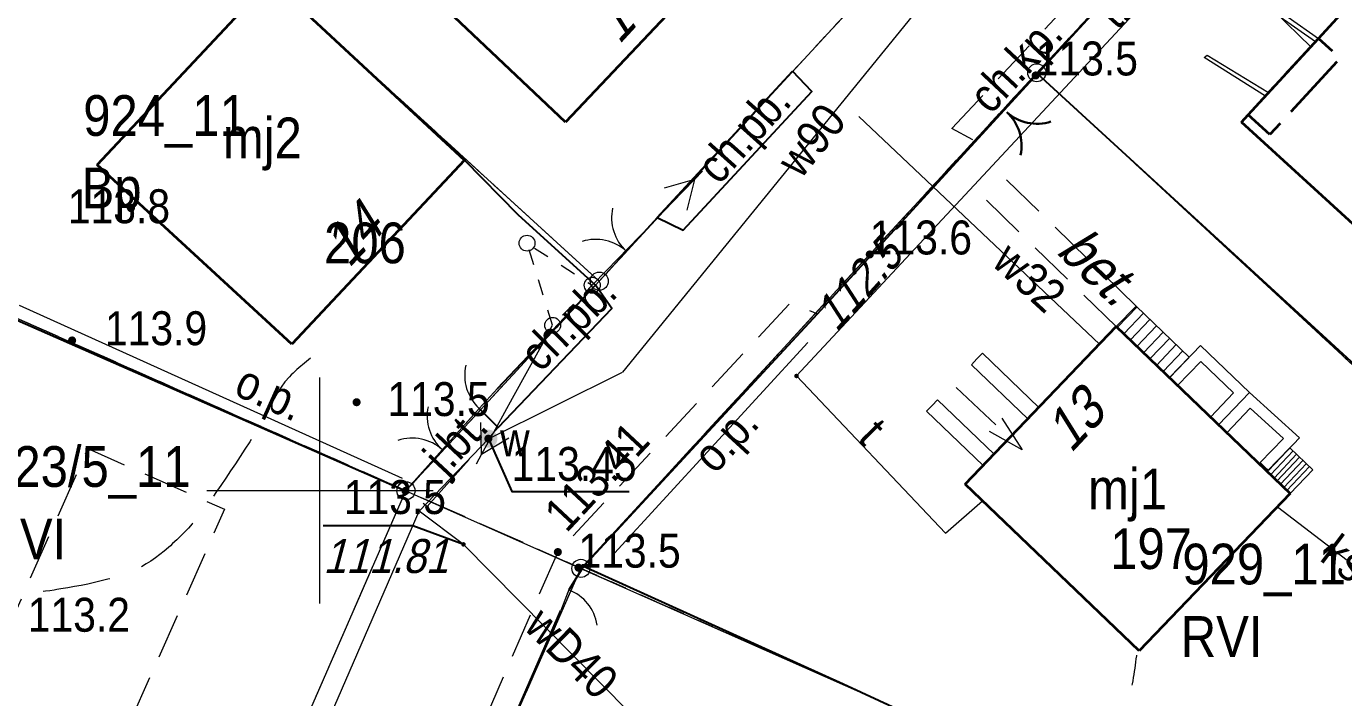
# Model space of a CAD drawing. Extents: x 6512885 to 6513481, y 5959590 to 5960000.
# Drawn here: x 6513087 to 6513145.2, y 5959690.8 to 5959720.5 of the extents above; entities that cross this region are included whole.
import ezdxf
from ezdxf.enums import TextEntityAlignment as Align

# ---------------------------------------------------------------- set-up
doc = ezdxf.new("R2010")
doc.units = 0
doc.header["$MEASUREMENT"] = 0
for name, pattern in [('0.7_0.7', [1.4, 0.7, -0.7]), ('2.0_1.0', [3, 2, -1]), ('217-1000', [2.8, 2.1, -0.7]), ('218-1000', [1.4, 0.7, -0.7]), ('219-1000', [0]), ('3.0_1.5', [4.5, 3, -1.5]), ('ktok02-1000', [0]), ('ktok04-1000', [0]), ('mz3.0_0.7', [3.7, 3, -0.7]), ('mz3.0_1.0', [4, 3, -1])]:
    doc.linetypes.add(name, pattern=pattern)
doc.layers.get('0').update_dxf_attribs({"color": 2, "linetype": 'CONTINUOUS', "lineweight": 5})
for name, color, linetype in [('202-Punkt graniczny stabilizowany trwale', 7, 'CONTINUOUS'), ('210-Oznaczenie użytku', 7, 'CONTINUOUS'), ('211-Nr działki', 7, 'CONTINUOUS'), ('217-Granica konturu klasyfikcyjnego', 7, 'CONTINUOUS'), ('218-Granica użytku', 7, 'CONTINUOUS'), ('219-Linia granicy', 7, 'CONTINUOUS'), ('238-Punkt adresowy budynku', 7, 'CONTINUOUS'), ('312-Budynek (powierzchnia)', 7, 'CONTINUOUS'), ('312-Numer ewidencyjny budynku', 7, 'CONTINUOUS'), ('312-Numer ewidencyjny budynku-Atr124', 7, 'CONTINUOUS'), ('352-schody (powierzchnia)', 7, 'CONTINUOUS'), ('354-Taras weranda', 7, 'CONTINUOUS'), ('433-Chodnik', 7, 'CONTINUOUS'), ('450-Ściana oporowa symb. krawędź', 7, 'CONTINUOUS'), ('510-Podpora jednosłupowa symb.-SEPOW', 7, 'CONTINUOUS'), ('512-Podpora wielosłupowa linia-SEPOW', 7, 'CONTINUOUS'), ('621-Punkt rzędnej przewodu-SWPOD', 7, 'CONTINUOUS'), ('621-Punkt rzędnej przewodu-SWPOD-Atr2', 7, 'CONTINUOUS'), ('621-Punkt rzędnej przewodu-SWPOD-Atr3', 7, 'CONTINUOUS'), ('626-Punkt rzędnej przewodu-STPOD', 7, 'CONTINUOUS'), ('626-Punkt rzędnej przewodu-STPOD-Atr2', 7, 'CONTINUOUS'), ('812-Warstwica pomocnicza linia', 7, 'CONTINUOUS'), ('905-Brama w ogrodzeniu', 7, 'CONTINUOUS'), ('992-Strzałka kierunku wjazdu do podziemia', 7, 'CONTINUOUS'), ('brama (linia)', 7, 'CONTINUOUS'), ('brama (linia) - symbol', 7, 'CONTINUOUS'), ('budynek projektowany (powierzchnia)', 7, 'CONTINUOUS'), ('chodnik (powierzchnia)', 7, 'CONTINUOUS'), ('chodnik (powierzchnia)-Atr17', 7, 'CONTINUOUS'), ('furtka (linia)', 7, 'CONTINUOUS'), ('furtka (linia) - symbol', 7, 'CONTINUOUS'), ('inny obiekt przyrodniczy (linia)', 7, 'CONTINUOUS'), ('inny obiekt przyrodniczy (linia)-Atr17', 7, 'CONTINUOUS'), ('jezdnia (powierzchnia)', 7, 'CONTINUOUS'), ('jezdnia (powierzchnia)-Atr17', 7, 'CONTINUOUS'), ('krawężnik (linia)', 7, 'CONTINUOUS'), ('murek oporowy (powierzchnia)', 7, 'CONTINUOUS'), ('nawis - blok budynku (powierzchnia)', 7, 'CONTINUOUS'), ('ogrodzenie trwałe (linia)', 7, 'CONTINUOUS'), ('przewód elektroenergetyczny niskiego napięcia (linia) - symbol', 7, 'CONTINUOUS'), ('przewód kanalizacyjny (linia)', 7, 'CONTINUOUS'), ('przewód kanalizacyjny (linia)-Atr1', 7, 'CONTINUOUS'), ('przewód telekomunikacyjny (linia)', 7, 'CONTINUOUS'), ('przewód telekomunikacyjny (linia)-Atr1', 7, 'CONTINUOUS'), ('przewód wodociągowy (linia)', 7, 'CONTINUOUS'), ('przewód wodociągowy (linia)-Atr1', 7, 'CONTINUOUS'), ('punkt o określonej wysokości (sieć wodociągowa)', 7, 'CONTINUOUS'), ('punkt o określonej wysokości (sieć wodociągowa)-Atr2', 7, 'CONTINUOUS'), ('punkt wysokościowy naturalny', 7, 'CONTINUOUS'), ('punkt wysokościowy naturalny-Atr2', 7, 'CONTINUOUS'), ('punkt wysokościowy sztuczny', 7, 'CONTINUOUS'), ('punkt wysokościowy sztuczny-Atr2', 7, 'CONTINUOUS'), ('Wstawianie ramki sekcyjnej z opisem', 7, 'CONTINUOUS'), ('zasuwa - siec wodociągowa (punkt)', 7, 'CONTINUOUS'), ('zasuwa - siec wodociągowa (punkt)-Atr17', 7, 'CONTINUOUS')]:
    doc.layers.add(name, color=color, linetype=linetype)
doc.styles.get("Standard").update_dxf_attribs({"font": 'txt', "width": 0.75})
doc.linetypes.add('450-1000k', pattern='A,3.5,0,[7,ksztalty.shx,S=1,R=0,X=0,Y=0],3.5', length=7)
doc.linetypes.add('902-1000', pattern='A,5,0,[1,ksztalty.shx,S=1,R=0,X=0,Y=0],5', length=10)

# ---------------------------------------------------------------- blocks, each defined once
blk = doc.blocks.new('PW01')
at = {"linetype": 'Continuous', "lineweight": 13}
h = blk.add_hatch(color=0, dxfattribs=at)
edge = h.paths.add_edge_path()
edge.add_arc((0, 0), 0.18, 0, 360)
blk = doc.blocks.new('621')
at = {"linetype": 'Continuous', "lineweight": 0}
h = blk.add_hatch(color=0, dxfattribs=at)
edge = h.paths.add_edge_path()
edge.add_arc((0, 0), 0.1, 0, 360)
blk = doc.blocks.new('US25')
at = {"linetype": 'Continuous', "lineweight": 13}
h = blk.add_hatch(color=0, dxfattribs=at)
edge = h.paths.add_edge_path()
edge.add_arc((0, 0), 0.4, 0, 360)
blk = doc.blocks.new('510')
at = {"color": 0, "linetype": 'Continuous', "lineweight": 0}
blk.add_circle((0, 0), 0.35, dxfattribs=at)
blk = doc.blocks.new('PW02')
at = {"linetype": 'Continuous', "lineweight": 13}
h = blk.add_hatch(color=0, dxfattribs=at)
edge = h.paths.add_edge_path()
edge.add_arc((0, 0), 0.18, 0, 360)
blk = doc.blocks.new('993')
at = {"color": 0, "linetype": 'Continuous', "lineweight": 13}
for p, q in [((0, 0), (2.4, 0)), ((2.4, 0.4), (4, 0)), ((4, 0), (2.4, -0.4))]:
    blk.add_line(p, q, dxfattribs=at)
blk = doc.blocks.new('905')
at = {"color": 0, "linetype": 'Continuous', "lineweight": 30}
for centre, start, end in [((-2, 0), 0, 60), ((2, 0), 120, 180)]:
    blk.add_arc(centre, 2, start, end, dxfattribs=at)
blk = doc.blocks.new('PE04')
at = {"color": 0, "linetype": 'Continuous', "lineweight": 13}
for p, q in [((6.5, 0), (5.288, 0.7)), ((0.9, 0), (0, 0)), ((0.9, 0), (2.3, 0)), ((2.3, 0), (3.7, 0)), ((3.7, 0), (5.1, 0)), ((5.1, 0), (6.5, 0)), ((6.5, 0), (5.288, -0.7)), ((6.5, 0), (7, 0))]:
    blk.add_line(p, q, dxfattribs=at)
blk = doc.blocks.new('OK02')
at = {"color": 0, "linetype": 'Continuous', "lineweight": 0}
for centre, start, end in [((-2, 0), 0, 60), ((2, 0), 120, 180)]:
    blk.add_arc(centre, 2, start, end, dxfattribs=at)
blk = doc.blocks.new('OK04')
at = {"color": 0, "linetype": 'Continuous', "lineweight": 0}
blk.add_arc((2, 0), 2, 120, 180, dxfattribs=at)
blk = doc.blocks.new('202')
at = {"color": 0, "linetype": 'Continuous', "lineweight": 0}
blk.add_circle((0, 0), 0.4, dxfattribs=at)

msp = doc.modelspace()

# ---------------------------------------------------------------- linework, layer by layer
at = {"layer": '217-Granica konturu klasyfikcyjnego', "color": 3, "linetype": '217-1000', "lineweight": 13, "flags": 128}
for points in [[(6513082.73, 5959736.29), (6513112.34, 5959709.25)], [(6513112.34, 5959709.25), (6513125.64, 5959723.67)], [(6513131.67, 5959718.46), (6513111.53, 5959696.56)], [(6513161.21, 5959691.13), (6513131.67, 5959718.46)], [(6513103.8, 5959699.99), (6513071.79, 5959714.18)], [(6513094.79, 5959679.36), (6513103.8, 5959699.99)], [(6513111.53, 5959696.56), (6513103.8, 5959699.99)], [(6513103.47, 5959678.3), (6513111.53, 5959696.56)], [(6513111.53, 5959696.56), (6513136.56, 5959685.47)]]:
    msp.add_lwpolyline(points, dxfattribs=at)
at = {"layer": '218-Granica użytku', "color": 3, "linetype": '218-1000', "lineweight": 13, "flags": 128}
for points in [[(6513112.34, 5959709.25), (6513082.73, 5959736.29)], [(6513131.67, 5959718.46), (6513145.35, 5959733.18)], [(6513112.34, 5959709.25), (6513125.64, 5959723.67)], [(6513111.53, 5959696.56), (6513131.67, 5959718.46)], [(6513161.21, 5959691.13), (6513131.67, 5959718.46)], [(6513103.8, 5959699.99), (6513071.79, 5959714.18)], [(6513103.8, 5959699.99), (6513112.34, 5959709.25)], [(6513094.79, 5959679.36), (6513103.8, 5959699.99)], [(6513111.53, 5959696.56), (6513103.8, 5959699.99)], [(6513103.47, 5959678.3), (6513111.53, 5959696.56)], [(6513136.56, 5959685.47), (6513111.53, 5959696.56)]]:
    msp.add_lwpolyline(points, dxfattribs=at)
at = {"layer": '219-Linia granicy', "color": 7, "linetype": '219-1000', "lineweight": 13, "flags": 128}
for points in [[(6513082.73, 5959736.29), (6513112.34, 5959709.25)], [(6513131.67, 5959718.46), (6513145.35, 5959733.18)], [(6513125.64, 5959723.67), (6513112.34, 5959709.25)], [(6513111.53, 5959696.56), (6513131.67, 5959718.46)], [(6513131.67, 5959718.46), (6513161.21, 5959691.13)], [(6513071.79, 5959714.18), (6513103.8, 5959699.99)], [(6513103.8, 5959699.99), (6513112.34, 5959709.25)], [(6513094.79, 5959679.36), (6513103.8, 5959699.99)], [(6513103.8, 5959699.99), (6513111.53, 5959696.56)], [(6513103.47, 5959678.3), (6513111.53, 5959696.56)], [(6513111.53, 5959696.56), (6513150.28, 5959679.39)]]:
    msp.add_lwpolyline(points, dxfattribs=at)
at = {"layer": '312-Budynek (powierzchnia)', "color": 7, "linetype": 'Continuous', "lineweight": 35, "flags": 128}
for points in [[(6513110.85, 5959716.28), (6513102.67, 5959724.02)], [(6513118.2, 5959724.05), (6513110.85, 5959716.28)], [(6513144.11, 5959719.98), (6513147.24, 5959723.39)], [(6513090.15, 5959714.39), (6513097.82, 5959722.56)], [(6513097.82, 5959722.56), (6513106.38, 5959714.6)], [(6513141.01, 5959716.6), (6513144.11, 5959719.98)], [(6513140.71, 5959716.27), (6513141.01, 5959716.6)], [(6513148.7, 5959708.98), (6513140.71, 5959716.27)], [(6513106.38, 5959714.6), (6513098.76, 5959706.47)], [(6513098.76, 5959706.47), (6513090.15, 5959714.39)], [(6513128.51, 5959700.28), (6513135.18, 5959707.24)], [(6513135.18, 5959707.24), (6513142.86, 5959699.87)], [(6513136.19, 5959692.91), (6513128.51, 5959700.28)], [(6513142.86, 5959699.87), (6513136.19, 5959692.91)]]:
    msp.add_lwpolyline(points, dxfattribs=at)
at = {"layer": '352-schody (powierzchnia)', "color": 7, "linetype": 'Continuous', "lineweight": 18}
for p, q in [((6513136.06, 5959708.15), (6513135.18, 5959707.24)), ((6513138.4, 5959705.89), (6513136.06, 5959708.15)), ((6513135.22, 5959707.2), (6513136.1, 5959708.11)), ((6513135.52, 5959706.92), (6513136.38, 5959707.83)), ((6513135.8, 5959706.64), (6513136.67, 5959707.56)), ((6513135.18, 5959707.24), (6513137.53, 5959704.99)), ((6513136.09, 5959706.37), (6513136.96, 5959707.27)), ((6513136.38, 5959706.09), (6513137.25, 5959707)), ((6513136.67, 5959705.82), (6513137.54, 5959706.73)), ((6513136.96, 5959705.53), (6513137.82, 5959706.45)), ((6513137.25, 5959705.26), (6513138.12, 5959706.17)), ((6513137.53, 5959704.99), (6513138.4, 5959705.89)), ((6513141.85, 5959700.85), (6513142.85, 5959701.89)), ((6513142, 5959700.69), (6513143, 5959701.75)), ((6513142.85, 5959701.89), (6513143.87, 5959700.92)), ((6513142.15, 5959700.55), (6513143.15, 5959701.61)), ((6513142.29, 5959700.42), (6513143.28, 5959701.48)), ((6513142.44, 5959700.28), (6513143.43, 5959701.33)), ((6513142.59, 5959700.13), (6513143.58, 5959701.19)), ((6513142.86, 5959699.87), (6513141.85, 5959700.85)), ((6513142.72, 5959700), (6513143.72, 5959701.06)), ((6513143.87, 5959700.92), (6513142.86, 5959699.87))]:
    msp.add_line(p, q, dxfattribs=at)
at = {"layer": '354-Taras weranda', "color": 0, "lineweight": 13}
for p, q in [((6513137.53, 5959704.98), (6513138.9, 5959706.41)), ((6513138.9, 5959706.41), (6513141.07, 5959704.33)), ((6513137.891, 5959704.634), (6513138.915, 5959705.703)), ((6513138.915, 5959705.703), (6513140.363, 5959704.315)), ((6513137.53, 5959704.98), (6513137.71, 5959704.807)), ((6513137.891, 5959704.634), (6513137.71, 5959704.807)), ((6513140.363, 5959704.315), (6513139.339, 5959703.246)), ((6513141.07, 5959704.33), (6513139.7, 5959702.9)), ((6513139.7, 5959702.9), (6513141.07, 5959704.33)), ((6513141.07, 5959704.33), (6513143.28, 5959702.33)), ((6513140.061, 5959702.554), (6513141.095, 5959703.633)), ((6513141.095, 5959703.633), (6513142.563, 5959702.305)), ((6513139.339, 5959703.246), (6513139.52, 5959703.073)), ((6513139.7, 5959702.9), (6513139.52, 5959703.073)), ((6513139.7, 5959702.9), (6513139.88, 5959702.727)), ((6513140.061, 5959702.554), (6513139.88, 5959702.727)), ((6513143.28, 5959702.33), (6513141.9, 5959700.89)), ((6513142.563, 5959702.305), (6513141.539, 5959701.236)), ((6513141.539, 5959701.236), (6513141.72, 5959701.063)), ((6513141.9, 5959700.89), (6513141.72, 5959701.063))]:
    msp.add_line(p, q, dxfattribs=at)
at = {"layer": '450-Ściana oporowa symb. krawędź', "color": 0, "linetype": '450-1000k', "lineweight": 13}
for p, q in [((6513128.78, 5959705.56), (6513129.023, 5959705.812)), ((6513131.28, 5959703.16), (6513128.78, 5959705.56)), ((6513126.8, 5959703.5), (6513127.043, 5959703.752)), ((6513129.3, 5959701.1), (6513126.8, 5959703.5)), ((6513131.28, 5959703.16), (6513131.523, 5959703.412)), ((6513129.3, 5959701.1), (6513129.543, 5959701.352))]:
    msp.add_line(p, q, dxfattribs=at)
at = {"layer": '450-Ściana oporowa symb. krawędź', "color": 0, "lineweight": 13}
for p, q in [((6513129.265, 5959706.065), (6513129.023, 5959705.812)), ((6513131.765, 5959703.665), (6513129.265, 5959706.065)), ((6513127.285, 5959704.005), (6513127.043, 5959703.752)), ((6513129.785, 5959701.605), (6513127.285, 5959704.005)), ((6513131.765, 5959703.665), (6513131.523, 5959703.412)), ((6513129.785, 5959701.605), (6513129.543, 5959701.352))]:
    msp.add_line(p, q, dxfattribs=at)
at = {"layer": '512-Podpora wielosłupowa linia-SEPOW', "color": 7, "linetype": '0.7_0.7', "lineweight": 13, "flags": 128}
msp.add_lwpolyline([(6513110.28, 5959707.3), (6513109.15, 5959710.93), (6513112.03, 5959709.07)], close=True, dxfattribs=at)
at = {"layer": '621-Punkt rzędnej przewodu-SWPOD-Atr2', "color": 5, "flags": 128}
msp.add_lwpolyline([(6513106.34, 5959697.62), (6513104.1, 5959698.44), (6513100.147, 5959698.44)], dxfattribs=at)
at = {"layer": '812-Warstwica pomocnicza linia', "color": 32, "linetype": '3.0_1.5', "lineweight": 13, "flags": 128}
for points in [[(6513099.58, 5959705.85), (6513099.494, 5959705.777), (6513099.408, 5959705.705), (6513099.322, 5959705.632), (6513099.236, 5959705.56), (6513099.15, 5959705.487), (6513099.064, 5959705.414), (6513098.979, 5959705.34), (6513098.895, 5959705.265), (6513098.812, 5959705.188), (6513098.73, 5959705.11), (6513098.65, 5959705.03), (6513098.455, 5959704.805), (6513098.28, 5959704.565), (6513098.12, 5959704.313), (6513097.972, 5959704.052), (6513097.832, 5959703.785), (6513097.696, 5959703.515), (6513097.559, 5959703.245), (6513097.418, 5959702.979), (6513097.269, 5959702.718), (6513097.17, 5959702.56), (6513097.109, 5959702.466), (6513096.899, 5959702.144), (6513096.688, 5959701.823), (6513096.477, 5959701.503), (6513096.265, 5959701.183), (6513096.052, 5959700.864), (6513095.838, 5959700.545), (6513095.622, 5959700.227), (6513095.405, 5959699.91), (6513095.186, 5959699.593), (6513095.03, 5959699.37), (6513094.965, 5959699.278), (6513094.819, 5959699.082), (6513094.669, 5959698.891), (6513094.514, 5959698.705), (6513094.354, 5959698.522), (6513094.189, 5959698.343), (6513094.021, 5959698.166), (6513093.848, 5959697.993), (6513093.67, 5959697.821), (6513093.489, 5959697.651), (6513093.39, 5959697.56), (6513093.304, 5959697.483), (6513093.116, 5959697.322), (6513092.924, 5959697.168), (6513092.728, 5959697.021), (6513092.527, 5959696.883), (6513092.321, 5959696.754), (6513092.11, 5959696.634), (6513091.894, 5959696.524), (6513091.672, 5959696.423), (6513091.445, 5959696.334), (6513091.32, 5959696.29), (6513091.211, 5959696.254), (6513090.92, 5959696.164), (6513090.627, 5959696.08), (6513090.334, 5959696.004), (6513090.041, 5959695.933), (6513089.746, 5959695.868), (6513089.451, 5959695.807), (6513089.155, 5959695.751), (6513088.857, 5959695.699), (6513088.558, 5959695.65), (6513088.37, 5959695.62), (6513088.258, 5959695.603), (6513088.063, 5959695.574), (6513087.868, 5959695.546), (6513087.673, 5959695.52), (6513087.478, 5959695.496), (6513087.283, 5959695.473), (6513087.088, 5959695.453), (6513086.893, 5959695.434), (6513086.698, 5959695.418), (6513086.503, 5959695.405), (6513086.42, 5959695.4), (6513086.308, 5959695.394), (6513086.11, 5959695.388), (6513085.912, 5959695.387), (6513085.714, 5959695.39), (6513085.516, 5959695.399), (6513085.317, 5959695.414), (6513085.119, 5959695.434), (6513084.921, 5959695.46), (6513084.723, 5959695.492), (6513084.525, 5959695.531), (6513084.44, 5959695.55), (6513084.328, 5959695.576), (6513084.061, 5959695.642), (6513083.797, 5959695.714), (6513083.536, 5959695.791), (6513083.278, 5959695.874), (6513083.022, 5959695.963), (6513082.769, 5959696.057), (6513082.518, 5959696.158), (6513082.27, 5959696.266), (6513082.023, 5959696.38), (6513081.88, 5959696.45), (6513081.779, 5959696.5), (6513081.469, 5959696.655), (6513081.161, 5959696.809), (6513080.854, 5959696.964), (6513080.548, 5959697.12), (6513080.242, 5959697.278), (6513079.938, 5959697.437), (6513079.635, 5959697.598), (6513079.333, 5959697.761), (6513079.032, 5959697.927), (6513078.83, 5959698.04), (6513078.732, 5959698.096), (6513078.514, 5959698.219), (6513078.296, 5959698.343), (6513078.078, 5959698.467), (6513077.86, 5959698.591), (6513077.642, 5959698.716), (6513077.424, 5959698.84), (6513077.206, 5959698.964), (6513076.988, 5959699.088), (6513076.77, 5959699.212), (6513076.65, 5959699.28), (6513076.552, 5959699.335), (6513076.316, 5959699.466), (6513076.079, 5959699.595), (6513075.841, 5959699.724), (6513075.604, 5959699.851), (6513075.366, 5959699.98), (6513075.129, 5959700.109), (6513074.893, 5959700.24), (6513074.658, 5959700.373), (6513074.425, 5959700.509), (6513074.29, 5959700.59), (6513074.194, 5959700.65), (6513073.979, 5959700.794), (6513073.77, 5959700.947), (6513073.566, 5959701.106), (6513073.366, 5959701.271), (6513073.168, 5959701.439), (6513072.971, 5959701.609), (6513072.774, 5959701.779), (6513072.576, 5959701.946), (6513072.375, 5959702.11), (6513072.26, 5959702.2), (6513072.171, 5959702.268), (6513071.958, 5959702.428), (6513071.745, 5959702.585), (6513071.53, 5959702.741), (6513071.314, 5959702.897), (6513071.098, 5959703.052), (6513070.883, 5959703.207), (6513070.668, 5959703.365), (6513070.454, 5959703.524), (6513070.242, 5959703.685), (6513070.12, 5959703.78), (6513070.033, 5959703.852), (6513069.924, 5959703.949), (6513069.821, 5959704.052), (6513069.723, 5959704.159), (6513069.629, 5959704.27), (6513069.538, 5959704.384), (6513069.45, 5959704.502), (6513069.365, 5959704.623), (6513069.281, 5959704.746), (6513069.199, 5959704.871), (6513069.18, 5959704.9), (6513069.118, 5959704.997), (6513068.993, 5959705.2), (6513068.875, 5959705.405), (6513068.764, 5959705.611), (6513068.659, 5959705.82), (6513068.562, 5959706.031), (6513068.471, 5959706.244), (6513068.388, 5959706.461), (6513068.311, 5959706.681), (6513068.243, 5959706.903), (6513068.21, 5959707.02), (6513068.185, 5959707.13), (6513068.173, 5959707.21), (6513068.163, 5959707.291), (6513068.156, 5959707.372), (6513068.149, 5959707.453), (6513068.142, 5959707.534), (6513068.134, 5959707.614), (6513068.124, 5959707.694), (6513068.11, 5959707.773), (6513068.1, 5959707.82), (6513068.093, 5959707.851), (6513068.018, 5959708.116), (6513067.928, 5959708.377), (6513067.827, 5959708.637), (6513067.721, 5959708.895), (6513067.613, 5959709.153), (6513067.508, 5959709.412), (6513067.411, 5959709.673), (6513067.325, 5959709.938), (6513067.255, 5959710.207), (6513067.21, 5959710.45), (6513067.205, 5959710.482), (6513067.169, 5959710.769), (6513067.139, 5959711.056), (6513067.116, 5959711.343), (6513067.099, 5959711.63), (6513067.087, 5959711.917), (6513067.078, 5959712.204), (6513067.073, 5959712.491), (6513067.071, 5959712.778), (6513067.07, 5959713.065), (6513067.07, 5959713.32), (6513067.07, 5959713.352), (6513067.071, 5959713.485), (6513067.073, 5959713.618), (6513067.077, 5959713.751), (6513067.082, 5959713.884), (6513067.089, 5959714.017), (6513067.097, 5959714.15), (6513067.106, 5959714.283), (6513067.117, 5959714.416), (6513067.129, 5959714.549), (6513067.14, 5959714.65), (6513067.144, 5959714.682), (6513067.168, 5959714.883), (6513067.197, 5959715.086), (6513067.234, 5959715.288), (6513067.279, 5959715.487), (6513067.336, 5959715.684), (6513067.405, 5959715.875), (6513067.488, 5959716.059), (6513067.588, 5959716.234), (6513067.706, 5959716.4), (6513067.82, 5959716.53), (6513067.843, 5959716.554), (6513067.943, 5959716.651), (6513068.045, 5959716.743), (6513068.149, 5959716.832), (6513068.253, 5959716.918), (6513068.358, 5959717.002), (6513068.463, 5959717.085), (6513068.567, 5959717.169), (6513068.671, 5959717.254), (6513068.773, 5959717.341), (6513068.85, 5959717.41), (6513068.874, 5959717.432), (6513069.022, 5959717.568), (6513069.17, 5959717.704), (6513069.319, 5959717.841), (6513069.467, 5959717.978), (6513069.615, 5959718.114), (6513069.763, 5959718.251), (6513069.911, 5959718.389), (6513070.058, 5959718.526), (6513070.206, 5959718.664), (6513070.33, 5959718.78), (6513070.353, 5959718.802), (6513070.483, 5959718.925), (6513070.611, 5959719.049), (6513070.739, 5959719.173), (6513070.865, 5959719.299), (6513070.99, 5959719.426), (6513071.114, 5959719.555), (6513071.237, 5959719.685), (6513071.359, 5959719.816), (6513071.481, 5959719.949), (6513071.58, 5959720.06), (6513071.601, 5959720.084), (6513071.676, 5959720.176), (6513071.744, 5959720.271), (6513071.808, 5959720.368), (6513071.866, 5959720.469), (6513071.921, 5959720.572), (6513071.972, 5959720.678), (6513072.02, 5959720.786), (6513072.066, 5959720.896), (6513072.109, 5959721.008), (6513072.14, 5959721.09), (6513072.151, 5959721.121), (6513072.2, 5959721.266), (6513072.244, 5959721.411), (6513072.283, 5959721.556), (6513072.317, 5959721.702), (6513072.347, 5959721.848), (6513072.373, 5959721.994), (6513072.395, 5959722.141), (6513072.414, 5959722.287), (6513072.429, 5959722.434), (6513072.44, 5959722.55), (6513072.443, 5959722.582), (6513072.45, 5959722.713), (6513072.453, 5959722.844), (6513072.451, 5959722.976), (6513072.445, 5959723.109), (6513072.435, 5959723.241), (6513072.42, 5959723.373), (6513072.401, 5959723.506), (6513072.379, 5959723.638), (6513072.352, 5959723.77), (6513072.33, 5959723.87), (6513072.322, 5959723.902), (6513072.29, 5959724.031), (6513072.253, 5959724.157), (6513072.211, 5959724.28), (6513072.163, 5959724.4), (6513072.108, 5959724.517), (6513072.043, 5959724.631), (6513071.969, 5959724.743), (6513071.883, 5959724.852), (6513071.784, 5959724.96), (6513071.7, 5959725.04), (6513071.672, 5959725.065), (6513071.601, 5959725.121), (6513071.53, 5959725.17), (6513071.458, 5959725.212), (6513071.384, 5959725.247), (6513071.31, 5959725.276), (6513071.235, 5959725.299), (6513071.16, 5959725.315), (6513071.083, 5959725.325), (6513071.006, 5959725.33), (6513070.96, 5959725.33), (6513070.929, 5959725.329), (6513070.749, 5959725.322), (6513070.569, 5959725.309), (6513070.387, 5959725.291), (6513070.206, 5959725.266), (6513070.025, 5959725.236), (6513069.844, 5959725.2), (6513069.663, 5959725.159), (6513069.484, 5959725.111), (6513069.306, 5959725.058), (6513069.16, 5959725.01), (6513069.129, 5959724.999), (6513068.897, 5959724.92), (6513068.667, 5959724.84), (6513068.438, 5959724.759), (6513068.211, 5959724.676), (6513067.986, 5959724.589), (6513067.764, 5959724.498), (6513067.544, 5959724.401), (6513067.327, 5959724.297), (6513067.113, 5959724.185), (6513066.93, 5959724.08), (6513066.902, 5959724.063), (6513066.397, 5959723.749), (6513065.901, 5959723.424), (6513065.412, 5959723.09), (6513064.929, 5959722.749), (6513064.449, 5959722.406), (6513063.969, 5959722.062), (6513063.488, 5959721.722), (6513063.003, 5959721.386), (6513062.512, 5959721.059), (6513062.04, 5959720.76), (6513062.013, 5959720.743), (6513061.571, 5959720.471), (6513061.13, 5959720.199), (6513060.688, 5959719.928), (6513060.244, 5959719.66), (6513059.798, 5959719.396), (6513059.348, 5959719.138), (6513058.895, 5959718.887), (6513058.436, 5959718.643), (6513057.972, 5959718.41), (6513057.53, 5959718.2), (6513057.501, 5959718.187), (6513057.268, 5959718.083), (6513057.034, 5959717.982), (6513056.799, 5959717.886), (6513056.562, 5959717.793), (6513056.325, 5959717.704), (6513056.086, 5959717.619), (6513055.846, 5959717.537), (6513055.605, 5959717.458), (6513055.363, 5959717.383), (6513055.15, 5959717.32), (6513055.119, 5959717.311), (6513054.947, 5959717.261), (6513054.775, 5959717.211), (6513054.603, 5959717.161), (6513054.431, 5959717.111), (6513054.259, 5959717.061), (6513054.087, 5959717.011), (6513053.915, 5959716.961), (6513053.743, 5959716.911), (6513053.571, 5959716.861), (6513053.43, 5959716.82)], [(6513136.47, 5959642.15), (6513136.21, 5959642.406), (6513135.951, 5959642.663), (6513135.692, 5959642.92), (6513135.433, 5959643.177), (6513135.174, 5959643.434), (6513134.915, 5959643.691), (6513134.656, 5959643.948), (6513134.398, 5959644.206), (6513134.139, 5959644.463), (6513133.88, 5959644.72), (6513133.619, 5959644.976), (6513133.262, 5959645.317), (6513132.902, 5959645.657), (6513132.543, 5959645.998), (6513132.19, 5959646.344), (6513131.845, 5959646.697), (6513131.512, 5959647.061), (6513131.196, 5959647.437), (6513130.899, 5959647.829), (6513130.626, 5959648.24), (6513130.56, 5959648.35), (6513130.385, 5959648.672), (6513130.328, 5959648.785), (6513130.274, 5959648.9), (6513130.22, 5959649.015), (6513130.167, 5959649.13), (6513130.114, 5959649.245), (6513130.061, 5959649.36), (6513130.007, 5959649.475), (6513130, 5959649.49), (6513129.952, 5959649.59), (6513129.89, 5959649.722), (6513129.828, 5959649.854), (6513129.767, 5959649.986), (6513129.705, 5959650.119), (6513129.644, 5959650.251), (6513129.582, 5959650.383), (6513129.52, 5959650.515), (6513129.458, 5959650.647), (6513129.395, 5959650.778), (6513129.38, 5959650.81), (6513129.329, 5959650.908), (6513129.266, 5959651.013), (6513129.198, 5959651.115), (6513129.127, 5959651.215), (6513129.054, 5959651.314), (6513128.982, 5959651.414), (6513128.911, 5959651.514), (6513128.843, 5959651.616), (6513128.781, 5959651.721), (6513128.725, 5959651.83), (6513128.72, 5959651.84), (6513128.675, 5959651.941), (6513128.574, 5959652.187), (6513128.483, 5959652.437), (6513128.398, 5959652.689), (6513128.317, 5959652.943), (6513128.239, 5959653.198), (6513128.16, 5959653.453), (6513128.079, 5959653.707), (6513127.993, 5959653.958), (6513127.899, 5959654.207), (6513127.84, 5959654.35), (6513127.796, 5959654.452), (6513127.695, 5959654.68), (6513127.592, 5959654.908), (6513127.488, 5959655.135), (6513127.382, 5959655.362), (6513127.276, 5959655.589), (6513127.171, 5959655.816), (6513127.066, 5959656.043), (6513126.964, 5959656.272), (6513126.864, 5959656.501), (6513126.81, 5959656.63), (6513126.768, 5959656.733), (6513126.691, 5959656.922), (6513126.617, 5959657.113), (6513126.544, 5959657.304), (6513126.473, 5959657.496), (6513126.404, 5959657.688), (6513126.336, 5959657.881), (6513126.27, 5959658.074), (6513126.204, 5959658.267), (6513126.139, 5959658.461), (6513126.11, 5959658.55), (6513126.079, 5959658.656), (6513126.049, 5959658.783), (6513126.025, 5959658.911), (6513126.005, 5959659.041), (6513125.986, 5959659.171), (6513125.967, 5959659.3), (6513125.944, 5959659.429), (6513125.917, 5959659.556), (6513125.882, 5959659.68), (6513125.837, 5959659.802), (6513125.83, 5959659.82), (6513125.786, 5959659.922), (6513125.603, 5959660.327), (6513125.412, 5959660.727), (6513125.215, 5959661.125), (6513125.014, 5959661.521), (6513124.81, 5959661.915), (6513124.606, 5959662.309), (6513124.403, 5959662.704), (6513124.204, 5959663.1), (6513124.011, 5959663.499), (6513123.87, 5959663.8), (6513123.824, 5959663.901), (6513123.661, 5959664.259), (6513123.5, 5959664.618), (6513123.339, 5959664.977), (6513123.179, 5959665.336), (6513123.019, 5959665.696), (6513122.859, 5959666.056), (6513122.699, 5959666.415), (6513122.538, 5959666.774), (6513122.377, 5959667.133), (6513122.26, 5959667.39), (6513122.213, 5959667.49), (6513122.123, 5959667.67), (6513122.029, 5959667.848), (6513121.932, 5959668.024), (6513121.832, 5959668.199), (6513121.732, 5959668.375), (6513121.634, 5959668.551), (6513121.537, 5959668.729), (6513121.445, 5959668.91), (6513121.357, 5959669.095), (6513121.32, 5959669.18), (6513121.28, 5959669.285), (6513121.246, 5959669.407), (6513121.223, 5959669.532), (6513121.209, 5959669.659), (6513121.203, 5959669.787), (6513121.205, 5959669.916), (6513121.212, 5959670.045), (6513121.224, 5959670.173), (6513121.24, 5959670.3), (6513121.258, 5959670.425), (6513121.26, 5959670.44), (6513121.277, 5959670.549), (6513121.304, 5959670.704), (6513121.333, 5959670.859), (6513121.366, 5959671.013), (6513121.403, 5959671.167), (6513121.444, 5959671.32), (6513121.49, 5959671.472), (6513121.541, 5959671.624), (6513121.597, 5959671.775), (6513121.66, 5959671.925), (6513121.68, 5959671.97), (6513121.728, 5959672.074), (6513121.799, 5959672.226), (6513121.873, 5959672.376), (6513121.949, 5959672.524), (6513122.027, 5959672.669), (6513122.11, 5959672.811), (6513122.196, 5959672.95), (6513122.287, 5959673.086), (6513122.383, 5959673.219), (6513122.485, 5959673.348), (6513122.52, 5959673.39), (6513122.592, 5959673.475), (6513122.727, 5959673.629), (6513122.863, 5959673.783), (6513123, 5959673.935), (6513123.137, 5959674.087), (6513123.274, 5959674.239), (6513123.411, 5959674.39), (6513123.548, 5959674.542), (6513123.684, 5959674.695), (6513123.819, 5959674.849), (6513123.88, 5959674.92), (6513123.952, 5959675.004), (6513124.619, 5959675.762), (6513125.296, 5959676.511), (6513125.979, 5959677.258), (6513126.661, 5959678.005), (6513127.336, 5959678.757), (6513127.999, 5959679.518), (6513128.643, 5959680.294), (6513129.264, 5959681.087), (6513129.854, 5959681.902), (6513130.35, 5959682.65), (6513130.409, 5959682.744), (6513130.593, 5959683.039), (6513130.774, 5959683.334), (6513130.953, 5959683.631), (6513131.131, 5959683.929), (6513131.308, 5959684.227), (6513131.485, 5959684.525), (6513131.662, 5959684.823), (6513131.84, 5959685.121), (6513132.018, 5959685.418), (6513132.14, 5959685.62), (6513132.198, 5959685.715), (6513132.331, 5959685.935), (6513132.465, 5959686.155), (6513132.599, 5959686.375), (6513132.733, 5959686.595), (6513132.867, 5959686.815), (6513133.001, 5959687.035), (6513133.135, 5959687.255), (6513133.269, 5959687.475), (6513133.404, 5959687.695), (6513133.48, 5959687.82), (6513133.539, 5959687.914), (6513133.784, 5959688.266), (6513134.053, 5959688.607), (6513134.335, 5959688.941), (6513134.621, 5959689.272), (6513134.902, 5959689.605), (6513135.168, 5959689.945), (6513135.409, 5959690.296), (6513135.617, 5959690.662), (6513135.782, 5959691.048), (6513135.87, 5959691.35), (6513135.894, 5959691.459), (6513135.922, 5959691.595), (6513135.947, 5959691.732), (6513135.969, 5959691.869), (6513135.99, 5959692.006), (6513136.009, 5959692.143), (6513136.028, 5959692.28), (6513136.047, 5959692.418), (6513136.066, 5959692.555), (6513136.086, 5959692.692), (6513136.09, 5959692.72)]]:
    msp.add_lwpolyline(points, dxfattribs=at)
at = {"layer": 'brama (linia)', "color": 7, "linetype": 'ktok02-1000', "lineweight": 18, "flags": 128}
for points in [[(6513112.17, 5959709.08), (6513114.9, 5959712.07)], [(6513103.78, 5959699.98), (6513107.03, 5959703.63)]]:
    msp.add_lwpolyline(points, dxfattribs=at)
at = {"layer": 'budynek projektowany (powierzchnia)', "color": 1, "linetype": '2.0_1.0', "lineweight": 18, "flags": 128}
msp.add_lwpolyline([(6513084.78, 5959690.65), (6513089.75, 5959701.85), (6513095.78, 5959699.17), (6513090.81, 5959687.97)], close=True, dxfattribs=at)
at = {"layer": 'chodnik (powierzchnia)', "color": 7, "linetype": '2.0_1.0', "lineweight": 18, "flags": 128}
for points in [[(6513127.92, 5959716), (6513133.72, 5959722.2), (6513134.57, 5959721.53), (6513128.96, 5959715.43)], [(6513114.9, 5959712.07), (6513120.87, 5959718.53), (6513121.73, 5959717.63), (6513116.05, 5959711.5)], [(6513107.03, 5959703.63), (6513107.84, 5959704.5), (6513112.17, 5959709.08), (6513112.9, 5959708.04), (6513107.88, 5959702.78)], [(6513095.4, 5959659.75), (6513094.69, 5959660.97), (6513110.51, 5959697.28), (6513120.8, 5959708.3), (6513121.98, 5959707.8), (6513111.64, 5959696.64), (6513110.99, 5959695.61), (6513110.64, 5959694.7), (6513108.13, 5959688.91), (6513106.46, 5959685.25), (6513103.98, 5959679.51), (6513103.13, 5959677.65), (6513102.74, 5959676.72), (6513100.49, 5959671.64), (6513098.88, 5959667.95)]]:
    msp.add_lwpolyline(points, close=True, dxfattribs=at)
for points in [[(6513136.06, 5959708.15), (6513130.29, 5959713.77)], [(6513135.18, 5959707.24), (6513129.4, 5959712.87)]]:
    msp.add_lwpolyline(points, dxfattribs=at)
at = {"layer": 'furtka (linia)', "color": 7, "linetype": 'ktok04-1000', "lineweight": 18, "flags": 128}
for points in [[(6513107.03, 5959703.63), (6513107.84, 5959704.5)], [(6513110.99, 5959695.61), (6513110.64, 5959694.7)]]:
    msp.add_lwpolyline(points, dxfattribs=at)
at = {"layer": 'inny obiekt przyrodniczy (linia)', "color": 7, "linetype": 'Continuous', "lineweight": 18, "flags": 128}
for points in [[(6513103.65, 5959700.53), (6513086.72, 5959708.18)], [(6513113.01, 5959697.23), (6513121.55, 5959706.54)]]:
    msp.add_lwpolyline(points, dxfattribs=at)
at = {"layer": 'jezdnia (powierzchnia)', "color": 7, "linetype": 'mz3.0_1.0', "lineweight": 18, "flags": 128}
msp.add_lwpolyline([(6513103.78, 5959699.98), (6513107.03, 5959703.63), (6513107.88, 5959702.78), (6513104.73, 5959699.3)], close=True, dxfattribs=at)
at = {"layer": 'krawężnik (linia)', "color": 7, "linetype": 'Continuous', "lineweight": 25, "flags": 128}
for points in [[(6513114.9, 5959712.07), (6513116.05, 5959711.5), (6513121.73, 5959717.63), (6513120.87, 5959718.53)], [(6513107.03, 5959703.63), (6513107.88, 5959702.78), (6513112.9, 5959708.04), (6513112.17, 5959709.08)]]:
    msp.add_lwpolyline(points, dxfattribs=at)
at = {"layer": 'murek oporowy (powierzchnia)', "color": 7, "linetype": 'Continuous', "lineweight": 18, "flags": 128}
for points in [[(6513144.11, 5959719.98), (6513143.98, 5959719.83), (6513141.34, 5959721.68), (6513141.44, 5959721.87)], [(6513141.91, 5959717.58), (6513141.78, 5959717.43), (6513139.06, 5959719.14), (6513139.2, 5959719.24)]]:
    msp.add_lwpolyline(points, close=True, dxfattribs=at)
at = {"layer": 'nawis - blok budynku (powierzchnia)', "color": 7, "linetype": 'mz3.0_0.7', "lineweight": 35, "flags": 128}
msp.add_lwpolyline([(6513141.97, 5959715.73), (6513141.01, 5959716.6), (6513144.11, 5959719.98), (6513145.07, 5959719.1)], close=True, dxfattribs=at)
at = {"layer": 'ogrodzenie trwałe (linia)', "color": 7, "linetype": '902-1000', "lineweight": 25, "flags": 128}
for points in [[(6513134.57, 5959721.53), (6513131.7, 5959718.41)], [(6513114.9, 5959712.07), (6513120.87, 5959718.53)], [(6513107.84, 5959704.5), (6513112.17, 5959709.08), (6513108.75, 5959712.18), (6513106.38, 5959714.6)], [(6513071.77, 5959714.05), (6513103.78, 5959699.98)], [(6513111.64, 5959696.64), (6513110.99, 5959695.61)], [(6513108.13, 5959688.91), (6513110.64, 5959694.7)]]:
    msp.add_lwpolyline(points, dxfattribs=at)
msp.add_lwpolyline([(6513163.05, 5959690.33), (6513151.49, 5959678.3), (6513123.11, 5959691.44), (6513111.64, 5959696.64), (6513121.98, 5959707.8), (6513131.7, 5959718.41), (6513161.15, 5959691.4)], close=True, dxfattribs=at)
at = {"layer": 'przewód kanalizacyjny (linia)', "color": 34, "linetype": 'Continuous', "lineweight": 18, "flags": 128}
msp.add_lwpolyline([(6513147.26, 5959695.46), (6513142.3, 5959699.27)], dxfattribs=at)
at = {"layer": 'przewód telekomunikacyjny (linia)', "color": 30, "linetype": 'Continuous', "lineweight": 18, "flags": 128}
for points in [[(6513146.53, 5959731.89), (6513138.96, 5959724.3), (6513121.05, 5959705.06)], [(6513143.77, 5959719.61), (6513138.96, 5959724.3)], [(6513121.05, 5959705.06), (6513127.64, 5959698.11), (6513129.27, 5959699.55)]]:
    msp.add_lwpolyline(points, dxfattribs=at)
at = {"layer": 'przewód wodociągowy (linia)', "color": 5, "linetype": 'Continuous', "lineweight": 18, "flags": 128}
for points in [[(6513133.17, 5959729.59), (6513113.36, 5959705.23)], [(6513123.81, 5959716.53), (6513134.44, 5959706.47)], [(6513094.14, 5959675.46), (6513104.38, 5959699.08), (6513107.44, 5959702.29), (6513113.36, 5959705.23)], [(6513117.31, 5959686.51), (6513106.34, 5959697.62), (6513104.38, 5959699.08)]]:
    msp.add_lwpolyline(points, dxfattribs=at)
at = {"layer": 'punkt o określonej wysokości (sieć wodociągowa)-Atr2', "color": 7, "flags": 128}
msp.add_lwpolyline([(6513107.44, 5959702.29), (6513108.47, 5959699.96), (6513113.657, 5959699.96)], dxfattribs=at)
at = {"layer": 'Wstawianie ramki sekcyjnej z opisem', "color": 7, "linetype": 'Continuous', "lineweight": 13, "flags": 128}
for points in [[(6513100, 5959695), (6513100, 5959705)], [(6513095, 5959700), (6513105, 5959700)]]:
    msp.add_lwpolyline(points, dxfattribs=at)

# ---------------------------------------------------------------- block references
at = {"layer": '202-Punkt graniczny stabilizowany trwale', "color": 7, "linetype": 'Continuous', "lineweight": 13}
for p in [(6513131.67, 5959718.46), (6513112.34, 5959709.25), (6513103.8, 5959699.99), (6513111.53, 5959696.56)]:
    msp.add_blockref('202', p, dxfattribs=at)
at = {"layer": '510-Podpora jednosłupowa symb.-SEPOW', "color": 7, "linetype": 'Continuous', "lineweight": 13}
for p in [(6513109.15, 5959710.93), (6513112.03, 5959709.07), (6513110.28, 5959707.3)]:
    msp.add_blockref('510', p, dxfattribs=at)
at = {"layer": '621-Punkt rzędnej przewodu-SWPOD', "color": 5, "linetype": 'Continuous', "lineweight": 13}
msp.add_blockref('621', (6513106.34, 5959697.62), dxfattribs=at)
at = {"layer": '626-Punkt rzędnej przewodu-STPOD', "color": 30, "linetype": 'Continuous', "lineweight": 13}
msp.add_blockref('621', (6513121.05, 5959705.06), dxfattribs=at)
at = {"layer": '905-Brama w ogrodzeniu', "color": 7, "linetype": 'Continuous', "lineweight": 25, "rotation": 227.886}
msp.add_blockref('905', (6513130.34, 5959716.72), dxfattribs=at)
at = {"layer": '992-Strzałka kierunku wjazdu do podziemia', "color": 7, "linetype": 'Continuous', "lineweight": 18, "rotation": 316.648}
msp.add_blockref('993', (6513128.11, 5959704.55), dxfattribs=at)
at = {"layer": 'brama (linia) - symbol', "color": 7, "linetype": 'Continuous', "lineweight": 18}
for p, rotation in [((6513113.535, 5959710.575), 47.60300000000002), ((6513105.405, 5959701.805), 48.318)]:
    msp.add_blockref('OK02', p, dxfattribs=dict(at, rotation=rotation))
at = {"layer": 'furtka (linia) - symbol', "color": 7, "linetype": 'Continuous', "lineweight": 18}
for p, rotation in [((6513107.03, 5959703.63), 47.045), ((6513110.99, 5959695.61), 248.962)]:
    msp.add_blockref('OK04', p, dxfattribs=dict(at, rotation=rotation))
at = {"layer": 'przewód elektroenergetyczny niskiego napięcia (linia) - symbol', "color": 1, "linetype": 'Continuous', "lineweight": 18}
for p, rotation in [((6513112.03, 5959709.07), 45.982), ((6513110.28, 5959707.3), 241.124)]:
    msp.add_blockref('PE04', p, dxfattribs=dict(at, rotation=rotation))
at = {"layer": 'punkt o określonej wysokości (sieć wodociągowa)', "color": 5, "linetype": 'Continuous', "lineweight": 13}
msp.add_blockref('PW01', (6513107.44, 5959702.29), dxfattribs=at)
at = {"layer": 'punkt wysokościowy naturalny', "color": 7, "linetype": 'Continuous', "lineweight": 13}
for p in [(6513131.62, 5959718.34), (6513091.65, 5959712.48), (6513124.29, 5959710.43), (6513089.05, 5959706.63), (6513101.62, 5959703.9), (6513103.78, 5959699.98), (6513111.42, 5959696.59)]:
    msp.add_blockref('PW01', p, dxfattribs=at)
at = {"layer": 'punkt wysokościowy sztuczny', "color": 7, "linetype": 'Continuous', "lineweight": 13}
msp.add_blockref('PW02', (6513110.51, 5959697.28), dxfattribs=at)
at = {"layer": 'zasuwa - siec wodociągowa (punkt)', "color": 7, "linetype": 'Continuous', "lineweight": 13, "rotation": 48.31100000000001}
msp.add_blockref('US25', (6513107.44, 5959702.29), dxfattribs=at)

# ---------------------------------------------------------------- texts
at = {"layer": '210-Oznaczenie użytku', "color": 3, "linetype": 'Continuous', "lineweight": 18, "width": 0.9}
for s, p in [('Bp', (6513089.47, 5959712.47)), ('RVI', (6513085.18, 5959696.96)), ('RVI', (6513138.03, 5959692.65))]:
    msp.add_text(s, height=1.8, dxfattribs=at).set_placement(p)
at = {"layer": '211-Nr działki', "color": 7, "linetype": 'Continuous', "lineweight": 18, "width": 0.9}
for s, p in [('924_11', (6513089.54, 5959717.47)), ('723/5_11', (6513085.25, 5959701.96)), ('929_11', (6513138.1, 5959697.65))]:
    msp.add_text(s, height=1.8, dxfattribs=at).set_placement(p, align=Align.TOP_LEFT)
at = {"layer": '238-Punkt adresowy budynku', "color": 7, "linetype": 'Continuous', "lineweight": 18, "oblique": 15, "width": 0.9}
for rotation, p in [(47.395, (6513114.03, 5959720.56)), (46.856, (6513102.1, 5959710.67))]:
    msp.add_text('14', height=1.8, rotation=rotation, dxfattribs=at).set_placement(p, align=Align.CENTER)
msp.add_text('13', height=1.8, rotation=46.971, dxfattribs=at).set_placement((6513132.68, 5959703.72), align=Align.TOP_CENTER)
at = {"layer": '312-Numer ewidencyjny budynku', "color": 7, "linetype": 'Continuous', "lineweight": 18, "width": 0.9}
for s, p in [('206', (6513100.18, 5959711.84)), ('197', (6513134.91, 5959698.33))]:
    msp.add_text(s, height=1.8, dxfattribs=at).set_placement(p, align=Align.TOP_LEFT)
at = {"layer": '312-Numer ewidencyjny budynku-Atr124', "color": 7, "width": 0.9}
msp.add_text('mj2', height=1.8, dxfattribs=at).set_placement((6513095.71, 5959714.68))
msp.add_text('mj1', height=1.8, dxfattribs=at).set_placement((6513135.68, 5959700.07), align=Align.MIDDLE_CENTER)
at = {"layer": '433-Chodnik', "color": 7, "linetype": 'Continuous', "lineweight": 18, "oblique": 15, "width": 0.9}
msp.add_text('bet.', height=1.8, rotation=-43.444, dxfattribs=at).set_placement((6513132.48, 5959710.52))
at = {"layer": '621-Punkt rzędnej przewodu-SWPOD-Atr3', "color": 5, "oblique": 15, "width": 0.9}
msp.add_text('111.81', height=1.5, dxfattribs=at).set_placement((6513100.147, 5959695.905), align=Align.BOTTOM_LEFT)
at = {"layer": '626-Punkt rzędnej przewodu-STPOD-Atr2', "color": 30, "oblique": 15, "width": 0.9}
msp.add_text('112.5', height=1.5, rotation=47.852, dxfattribs=at).set_placement((6513122.82, 5959706.96))
at = {"layer": 'chodnik (powierzchnia)-Atr17', "color": 7, "width": 0.9}
for s, rotation, p in [('ch.kp.', 46.909, (6513129.63, 5959716.57)), ('ch.pb.', 48.15, (6513117.63, 5959713.46)), ('ch.pb.', 44.8, (6513109.74, 5959705.18))]:
    msp.add_text(s, height=1.5, rotation=rotation, dxfattribs=at).set_placement(p)
at = {"layer": 'inny obiekt przyrodniczy (linia)-Atr17', "color": 7, "width": 0.9}
for rotation, p in [(335.683, (6513096.13, 5959704.26)), (47.47, (6513117.45, 5959700.68))]:
    msp.add_text('o.p.', height=1.5, rotation=rotation, dxfattribs=at).set_placement(p)
at = {"layer": 'jezdnia (powierzchnia)-Atr17', "color": 7, "width": 0.9}
msp.add_text('j.bt.', height=1.5, rotation=46.994, dxfattribs=at).set_placement((6513105.54, 5959700.61))
at = {"layer": 'przewód kanalizacyjny (linia)-Atr1', "color": 34, "width": 0.9}
msp.add_text('ks100', height=1.5, rotation=-36.741, dxfattribs=at).set_placement((6513144.56, 5959697.54), align=Align.MIDDLE_LEFT)
at = {"layer": 'przewód telekomunikacyjny (linia)-Atr1', "color": 30, "width": 0.9}
for s, rotation, p in [('t2', 47.852, (6513135.24, 5959720.3)), ('t', -45.677, (6513123.7, 5959702.26))]:
    msp.add_text(s, height=1.5, rotation=rotation, dxfattribs=at).set_placement(p)
at = {"layer": 'przewód wodociągowy (linia)-Atr1', "color": 5, "width": 0.9}
for s, rotation, p in [('w90', 50.882, (6513120.66, 5959714.2)), ('w32', -42.619, (6513130.13, 5959710.55)), ('wD40', -44.559, (6513109.48, 5959694.45))]:
    msp.add_text(s, height=1.5, rotation=rotation, dxfattribs=at).set_placement(p, align=Align.MIDDLE_LEFT)
at = {"layer": 'punkt o określonej wysokości (sieć wodociągowa)-Atr2', "color": 5, "width": 0.9}
msp.add_text('113.45', height=1.5, dxfattribs=at).set_placement((6513108.47, 5959699.975), align=Align.BOTTOM_LEFT)
at = {"layer": 'punkt wysokościowy naturalny-Atr2', "color": 7, "width": 0.9}
for s, p in [('113.5', (6513131.62, 5959718.34)), ('113.8', (6513088.86, 5959711.81)), ('113.6', (6513124.29, 5959710.43)), ('113.9', (6513090.5, 5959706.42)), ('113.5', (6513102.98, 5959703.29)), ('113.5', (6513101.05, 5959698.96)), ('113.5', (6513111.42, 5959696.59)), ('113.2', (6513087.09, 5959693.76))]:
    msp.add_text(s, height=1.5, dxfattribs=at).set_placement(p)
at = {"layer": 'punkt wysokościowy sztuczny-Atr2', "color": 7, "width": 0.9}
msp.add_text('113.41', height=1.5, rotation=46.962, dxfattribs=at).set_placement((6513110.89, 5959698.09))
at = {"layer": 'zasuwa - siec wodociągowa (punkt)-Atr17', "color": 7, "width": 0.9}
msp.add_text('w', height=1.5, dxfattribs=at).set_placement((6513107.96, 5959701.51))

doc.saveas('drawing.dxf')
